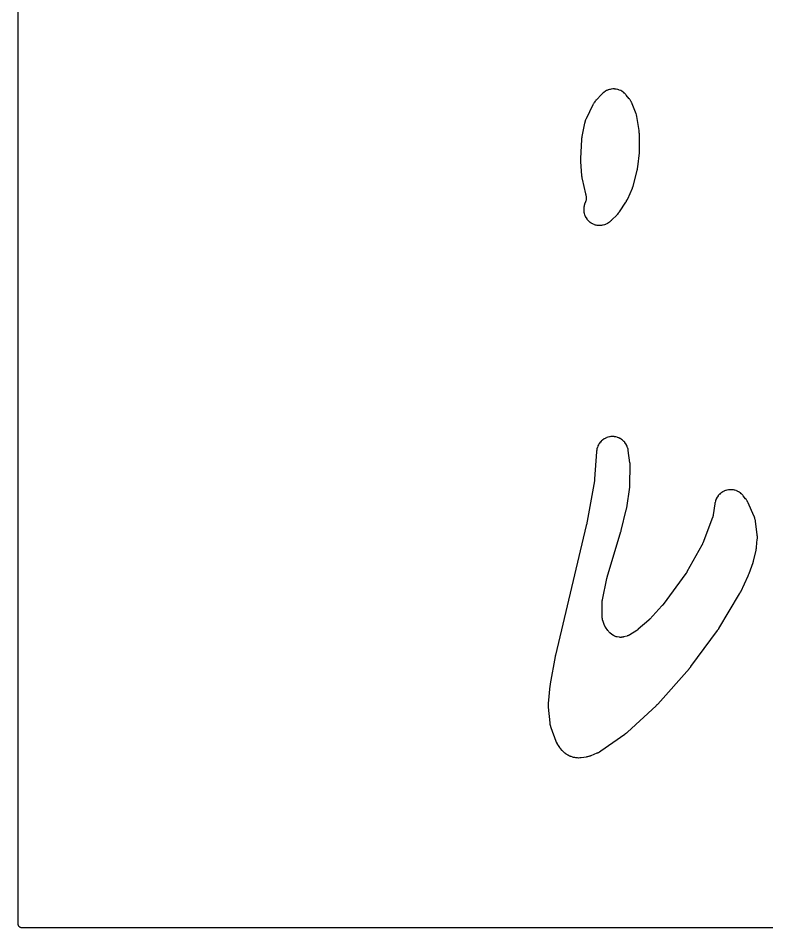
# Model space of a CAD drawing. Header units: millimetres. Extents: x 0 to 300, y 0 to 300.
# Drawn here: x -0.1 to 117.5, y -0.1 to 142.9 of the extents above; entities that cross this region are included whole.
import ezdxf

# ---------------------------------------------------------------- set-up
doc = ezdxf.new("R2010")
doc.units = ezdxf.units.MM
doc.layers.add('CUT', color=7, linetype='CONTINUOUS')

msp = doc.modelspace()

# ---------------------------------------------------------------- linework, layer by layer
at = {"layer": 'CUT'}
msp.add_lwpolyline([(298.554, -0.0625), (1.4375, -0.0625), (0.5522, -0.0625), (0.4788, -0.0589), (0.4206, -0.0503), (0.3635, -0.036), (0.3082, -0.0162), (0.255, 0.009), (0.2046, 0.0392), (0.1573, 0.0743), (0.1137, 0.1137), (0.0743, 0.1573), (0.0392, 0.2046), (0.009, 0.255), (-0.0162, 0.3082), (-0.036, 0.3635), (-0.0503, 0.4206), (-0.0589, 0.4788), (-0.0625, 0.5522), (-0.0625, 1.4375), (-0.0625, 298.5625)], dxfattribs=at)
for points in [[(88.4433, 123.9309), (88.4424, 123.9204), (88.4372, 123.8482), (88.4365, 123.8365), (88.2807, 120.8546), (88.28, 120.8354), (88.2775, 120.7109), (88.2774, 120.6917), (88.2792, 120.5354), (88.2798, 120.5163), (88.2852, 120.3918), (88.2863, 120.3727), (88.4565, 118.1272), (88.4585, 118.1059), (88.474, 117.9676), (88.4767, 117.9464), (88.5023, 117.7737), (88.5058, 117.7526), (88.5311, 117.6157), (88.5354, 117.5948), (89.0527, 115.2637), (89.066, 115.2142), (89.0834, 115.166), (89.09, 115.1498), (89.1195, 115.0664), (89.1364, 115.01), (89.1576, 114.9242), (89.1688, 114.8664), (89.1815, 114.7788), (89.187, 114.7202), (89.191, 114.6319), (89.1908, 114.573), (89.1861, 114.4847), (89.1801, 114.4261), (89.1667, 114.3387), (89.155, 114.281), (89.1331, 114.1953), (89.1158, 114.139), (89.0856, 114.0559), (89.0584, 113.9911), (89.0411, 113.9523), (89.0299, 113.9289), (89.023, 113.9138), (89.0206, 113.9084), (88.9951, 113.8514), (88.9842, 113.8255), (88.9165, 113.653), (88.8979, 113.5982), (88.8478, 113.4224), (88.8347, 113.366), (88.8017, 113.1862), (88.794, 113.1289), (88.7785, 112.9467), (88.7764, 112.8889), (88.7785, 112.7061), (88.7819, 112.6484), (88.8016, 112.4666), (88.8106, 112.4095), (88.8477, 112.2305), (88.8622, 112.1745), (88.9164, 111.9998), (88.9361, 111.9455), (89.0069, 111.7769), (89.0318, 111.7247), (89.1184, 111.5637), (89.1482, 111.5142), (89.2499, 111.3622), (89.2844, 111.3158), (89.4003, 111.1744), (89.439, 111.1315), (89.568, 111.0019), (89.6107, 110.9629), (89.7515, 110.8463), (89.7978, 110.8116), (89.9492, 110.7091), (89.9986, 110.679), (90.1592, 110.5916), (90.2112, 110.5664), (90.3795, 110.4948), (90.4337, 110.4748), (90.6081, 110.4197), (90.664, 110.405), (90.8428, 110.367), (90.8999, 110.3577), (91.0816, 110.3371), (91.1393, 110.3334), (91.3221, 110.3303), (91.3799, 110.3321), (91.5621, 110.3467), (91.6195, 110.3541), (91.7995, 110.3862), (91.8558, 110.399), (92.0319, 110.4483), (92.0868, 110.4665), (92.2573, 110.5325), (92.3102, 110.5559), (92.4758, 110.6391), (92.5013, 110.6527), (92.5505, 110.6805), (92.563, 110.6877), (92.6438, 110.7359), (92.6561, 110.7434), (92.6712, 110.753), (92.6848, 110.7618), (92.7725, 110.8204), (92.7859, 110.8295), (92.8375, 110.8661), (92.8635, 110.8856), (93.0286, 111.0164), (93.0535, 111.0373), (93.1009, 111.0792), (93.1129, 111.0901), (93.19, 111.1621), (93.2017, 111.1733), (93.9745, 111.9351), (93.9853, 111.946), (94.0541, 112.0173), (94.0645, 112.0284), (94.1048, 112.0723), (94.1248, 112.0953), (94.251, 112.248), (94.2699, 112.272), (94.3054, 112.3198), (94.3144, 112.3321), (94.3715, 112.4131), (94.3802, 112.4257), (95.4236, 113.9868), (95.4311, 113.9982), (95.4788, 114.0732), (95.486, 114.0849), (95.5136, 114.1306), (95.5273, 114.1543), (95.6122, 114.3105), (95.6247, 114.3348), (95.648, 114.3829), (95.6539, 114.3953), (95.6909, 114.4761), (95.6965, 114.4886), (96.4253, 116.1804), (96.4296, 116.1905), (96.4587, 116.2618), (96.463, 116.2724), (96.4812, 116.3195), (96.4895, 116.3423), (96.5384, 116.4858), (96.5456, 116.5081), (96.5572, 116.547), (96.5602, 116.5575), (96.5806, 116.6308), (96.5838, 116.6428), (97.1855, 118.9911), (97.1903, 119.0114), (97.2194, 119.1439), (97.2235, 119.1644), (97.2542, 119.3318), (97.2576, 119.3524), (97.2774, 119.4866), (97.2801, 119.5073), (97.5312, 121.7482), (97.533, 121.7667), (97.5427, 121.8872), (97.5439, 121.9057), (97.5514, 122.0571), (97.552, 122.0757), (97.5543, 122.1965), (97.5543, 122.2151), (97.5231, 124.7465), (97.5228, 124.7572), (97.5206, 124.8324), (97.5201, 124.8436), (97.5177, 124.8928), (97.5161, 124.9165), (97.503, 125.064), (97.5005, 125.0867), (97.4955, 125.1261), (97.4941, 125.1367), (97.4833, 125.2103), (97.4815, 125.2222), (97.1118, 127.4465), (97.1089, 127.4624), (97.0888, 127.5658), (97.0855, 127.5816), (97.0718, 127.6433), (97.0639, 127.6747), (97.0072, 127.8774), (96.9977, 127.9083), (96.9774, 127.9682), (96.972, 127.9835), (96.9355, 128.0822), (96.9297, 128.0973), (96.3907, 129.4439), (96.3849, 129.4578), (96.3462, 129.5479), (96.3401, 129.5617), (96.3155, 129.6152), (96.3022, 129.6422), (96.2127, 129.8135), (96.1821, 129.8655), (96.0759, 130.027), (96.0587, 130.0518), (96.0239, 130.0993), (96.0149, 130.1113), (95.955, 130.1889), (95.9456, 130.2008), (95.467, 130.7898), (95.4576, 130.8011), (95.3957, 130.8735), (95.386, 130.8845), (95.3478, 130.9271), (95.3277, 130.9485), (95.1956, 131.082), (95.1523, 131.1216), (95.0098, 131.24), (94.9629, 131.2752), (94.8095, 131.3791), (94.7594, 131.4095), (94.5965, 131.498), (94.5437, 131.5234), (94.373, 131.5955), (94.318, 131.6157), (94.141, 131.6708), (94.0843, 131.6855), (93.9028, 131.7231), (93.8449, 131.7321), (93.6607, 131.7518), (93.6021, 131.7552), (93.4168, 131.7568), (93.3583, 131.7545), (93.174, 131.7381), (93.1158, 131.73), (92.9306, 131.695), (92.9018, 131.6888), (92.8899, 131.6859), (92.859, 131.6776), (92.6643, 131.6197), (92.6048, 131.5985), (92.4246, 131.5235), (92.3683, 131.4966), (92.1953, 131.4024), (92.1422, 131.3698), (91.9799, 131.2582), (91.9304, 131.2203), (91.7785, 131.0907), (91.7553, 131.0698), (91.7111, 131.028), (91.6999, 131.0171), (91.6282, 130.9456), (91.6173, 130.9344), (90.7219, 129.9935), (90.7113, 129.9821), (90.6435, 129.9071), (90.6332, 129.8954), (90.5936, 129.8492), (90.574, 129.8251), (90.4522, 129.6671), (90.4168, 129.6159), (90.312, 129.4462), (90.2963, 129.4193), (90.2671, 129.366), (90.2598, 129.3522), (90.2136, 129.2623), (90.2066, 129.2484), (89.1476, 127.052), (89.1423, 127.0408), (89.1087, 126.9673), (89.1036, 126.9559), (89.0844, 126.9113), (89.075, 126.8883), (89.0179, 126.7394), (89.002, 126.6923), (88.9574, 126.5392), (88.9509, 126.5152), (88.9393, 126.4681), (88.9364, 126.456), (88.9187, 126.3771), (88.9161, 126.365), (88.4958, 124.2978), (88.4938, 124.2876), (88.4804, 124.2156), (88.4785, 124.2048), (88.4707, 124.1574), (88.4673, 124.1345), (88.4491, 123.9915), (88.4467, 123.9693)], [(83.2076, 34.8002), (83.2083, 34.7713), (83.2111, 34.715), (83.212, 34.7005), (83.2189, 34.6069), (83.2202, 34.5925), (83.4606, 32.1408), (83.462, 32.1285), (83.4715, 32.0484), (83.4731, 32.0361), (83.4798, 31.988), (83.4838, 31.9635), (83.5123, 31.8069), (83.5233, 31.7585), (83.5647, 31.6048), (83.5716, 31.581), (83.5862, 31.5347), (83.59, 31.5229), (83.6158, 31.4465), (83.6199, 31.4347), (84.3925, 29.292), (84.3972, 29.2795), (84.4283, 29.1988), (84.4332, 29.1864), (84.4531, 29.1383), (84.4637, 29.1139), (84.5357, 28.959), (84.5602, 28.9118), (84.6456, 28.7639), (84.6594, 28.7411), (84.6874, 28.6973), (84.6947, 28.6861), (84.7429, 28.6142), (84.7504, 28.6032), (84.9996, 28.2486), (85.01, 28.2343), (85.0786, 28.1424), (85.0894, 28.1285), (85.1322, 28.0746), (85.1549, 28.0476), (85.3077, 27.8769), (85.332, 27.8513), (85.3809, 27.8028), (85.3936, 27.7905), (85.4773, 27.7122), (85.4903, 27.7003), (85.7119, 27.5048), (85.7224, 27.4957), (85.7911, 27.4378), (85.8018, 27.429), (85.844, 27.3951), (85.8659, 27.3783), (86.0092, 27.2737), (86.0553, 27.2431), (86.2076, 27.1522), (86.2317, 27.1385), (86.2793, 27.113), (86.2916, 27.1066), (86.3718, 27.0659), (86.3842, 27.0598), (86.5484, 26.9812), (86.5614, 26.9752), (86.6462, 26.937), (86.6594, 26.9313), (86.7109, 26.9096), (86.7376, 26.8991), (86.9099, 26.8361), (86.9645, 26.819), (87.1421, 26.7726), (87.17, 26.766), (87.2247, 26.7545), (87.2388, 26.7517), (87.3303, 26.7347), (87.3444, 26.7323), (87.5111, 26.7054), (87.5261, 26.7031), (87.6242, 26.6899), (87.6393, 26.688), (87.6984, 26.6815), (87.7288, 26.679), (87.9236, 26.6676), (87.9845, 26.6671), (88.1794, 26.6756), (88.2098, 26.6776), (88.269, 26.6832), (88.2841, 26.6848), (88.3824, 26.6966), (88.3975, 26.6986), (89.2323, 26.8202), (89.2447, 26.8221), (89.3251, 26.8356), (89.3374, 26.8378), (89.3856, 26.8469), (89.4101, 26.852), (89.5667, 26.8884), (89.615, 26.9018), (89.768, 26.9511), (89.7917, 26.9593), (89.8377, 26.9762), (89.8494, 26.9807), (89.9252, 27.0105), (89.9369, 27.0152), (90.881, 27.4093), (90.8956, 27.4157), (90.9898, 27.4579), (91.0042, 27.4646), (91.0601, 27.4915), (91.0884, 27.506), (91.2693, 27.6052), (91.2968, 27.6212), (91.3495, 27.6539), (91.3629, 27.6624), (91.4492, 27.7191), (91.4624, 27.728), (95.2501, 30.3599), (95.2668, 30.3719), (95.3737, 30.4517), (95.3899, 30.4643), (95.5205, 30.569), (95.5363, 30.5821), (95.6375, 30.6691), (95.6528, 30.6827), (100.1491, 34.8226), (100.1601, 34.8329), (100.2304, 34.901), (100.2411, 34.9116), (100.3272, 34.9993), (100.3376, 35.0102), (100.4044, 35.0817), (100.4145, 35.0928), (105.401, 40.7072), (105.41, 40.7176), (105.4679, 40.7859), (105.4767, 40.7965), (105.5475, 40.8839), (105.556, 40.8947), (105.6107, 40.9656), (105.619, 40.9766), (109.7992, 46.6573), (109.8074, 46.6688), (109.86, 46.7439), (109.868, 46.7556), (109.9318, 46.8515), (109.9395, 46.8633), (109.9885, 46.9409), (109.9959, 46.9529), (113.2641, 52.4019), (113.2718, 52.4151), (113.3208, 52.5016), (113.3282, 52.5151), (113.3868, 52.6252), (113.3938, 52.6388), (113.4383, 52.7278), (113.445, 52.7415), (114.6324, 55.2752), (114.6384, 55.2884), (114.6764, 55.3749), (114.6821, 55.3883), (114.7272, 55.498), (114.7325, 55.5115), (114.7663, 55.5997), (114.7713, 55.6133), (115.3892, 57.3525), (115.3945, 57.3682), (115.428, 57.4713), (115.4329, 57.4872), (115.4712, 57.6176), (115.4757, 57.6337), (115.5033, 57.7384), (115.5073, 57.7546), (115.8597, 59.2577), (115.864, 59.2777), (115.8899, 59.4079), (115.8935, 59.428), (115.9204, 59.5924), (115.9234, 59.6126), (115.9403, 59.7443), (115.9426, 59.7646), (116.0578, 60.9869), (116.0592, 61.0034), (116.0663, 61.1111), (116.0672, 61.1276), (116.0697, 61.1923), (116.0701, 61.2255), (116.0665, 61.441), (116.065, 61.4742), (116.0603, 61.5388), (116.0589, 61.5553), (116.0482, 61.6626), (116.0463, 61.6791), (115.7676, 63.8574), (115.7655, 63.8721), (115.751, 63.9672), (115.7485, 63.9818), (115.7384, 64.0386), (115.7325, 64.0676), (115.69, 64.2525), (115.6739, 64.3094), (115.6134, 64.4891), (115.6033, 64.5169), (115.5822, 64.5707), (115.5766, 64.5844), (115.5393, 64.6731), (115.5334, 64.6866), (114.6206, 66.713), (114.6152, 66.7248), (114.579, 66.8007), (114.5733, 66.8123), (114.5505, 66.8575), (114.5384, 66.8804), (114.4575, 67.0252), (114.4303, 67.0693), (114.3372, 67.2066), (114.3222, 67.2277), (114.292, 67.2683), (114.2842, 67.2786), (114.2326, 67.3451), (114.2245, 67.3552), (113.8461, 67.8212), (113.8368, 67.8323), (113.7757, 67.904), (113.7661, 67.9149), (113.7284, 67.9571), (113.7085, 67.9782), (113.578, 68.1104), (113.5353, 68.1497), (113.3946, 68.2671), (113.3484, 68.302), (113.197, 68.4053), (113.1476, 68.4357), (112.987, 68.5239), (112.9349, 68.5493), (112.7665, 68.6215), (112.7122, 68.6418), (112.5376, 68.6975), (112.4816, 68.7124), (112.3024, 68.751), (112.2452, 68.7605), (112.0632, 68.7816), (112.0053, 68.7855), (111.8221, 68.789), (111.7642, 68.7873), (111.5815, 68.773), (111.524, 68.7657), (111.3435, 68.7339), (111.287, 68.7211), (111.1104, 68.6721), (111.0554, 68.6539), (110.8843, 68.588), (110.8313, 68.5646), (110.6675, 68.4825), (110.617, 68.4541), (110.4618, 68.3566), (110.4142, 68.3234), (110.2692, 68.2114), (110.2251, 68.1738), (110.0915, 68.0483), (110.0513, 68.0066), (109.9304, 67.8688), (109.8944, 67.8234), (109.7874, 67.6746), (109.7559, 67.626), (109.6638, 67.4675), (109.6371, 67.4161), (109.5607, 67.2495), (109.5391, 67.1957), (109.4792, 67.0225), (109.4629, 66.9669), (109.4193, 66.7863), (109.4132, 66.7579), (109.4026, 66.7023), (109.4001, 66.6881), (109.3847, 66.5951), (109.3825, 66.5808), (109.1345, 64.8213), (109.1327, 64.8087), (109.1294, 64.7878), (109.1202, 64.7377), (109.1021, 64.6533), (109.0933, 64.6161), (109.0923, 64.6123), (109.082, 64.5755), (109.0568, 64.4929), (109.0406, 64.4446), (109.0333, 64.4248), (109.0288, 64.4129), (107.4812, 60.3815), (107.4754, 60.3669), (107.4617, 60.3328), (107.4556, 60.3183), (107.4481, 60.3006), (107.4418, 60.2861), (107.4269, 60.2526), (107.4204, 60.2382), (107.4086, 60.213), (107.4018, 60.1988), (107.3857, 60.1658), (107.3787, 60.1517), (107.3699, 60.1346), (107.3627, 60.1206), (107.3454, 60.0882), (107.3379, 60.0744), (105.001, 55.8624), (104.9939, 55.8498), (104.9771, 55.8207), (104.9698, 55.8082), (104.9608, 55.7931), (104.9533, 55.7808), (104.9355, 55.7522), (104.9278, 55.74), (104.9141, 55.7185), (104.9062, 55.7064), (104.8875, 55.6784), (104.8794, 55.6664), (104.8695, 55.6519), (104.8612, 55.6401), (104.8417, 55.6127), (104.8332, 55.601), (101.2424, 50.7254), (101.2347, 50.715), (101.2165, 50.6911), (101.2086, 50.6808), (101.1989, 50.6684), (101.1909, 50.6583), (101.172, 50.6349), (101.1638, 50.6249), (101.1493, 50.6073), (101.141, 50.5974), (101.1214, 50.5745), (101.113, 50.5648), (101.1026, 50.553), (101.094, 50.5433), (101.0738, 50.521), (101.0651, 50.5115), (99.1602, 48.4646), (99.1529, 48.4568), (99.1357, 48.4388), (99.1283, 48.4311), (99.1192, 48.4217), (99.1117, 48.4142), (99.0941, 48.3965), (99.0865, 48.389), (99.0729, 48.3758), (99.0653, 48.3684), (99.0472, 48.3512), (99.0395, 48.3439), (99.0299, 48.335), (99.0221, 48.3278), (99.0037, 48.311), (98.9957, 48.3039), (97.3535, 46.8447), (97.3464, 46.8385), (97.3346, 46.8282), (97.3056, 46.804), (97.2557, 46.7641), (97.2333, 46.7468), (97.2309, 46.745), (97.2079, 46.7284), (97.1556, 46.6917), (97.1242, 46.6707), (97.111, 46.6622), (97.103, 46.6572), (96.0336, 45.9887), (96.0244, 45.983), (96.0091, 45.9736), (95.9716, 45.952), (95.9218, 45.9249), (95.8538, 45.8916), (95.7843, 45.861), (95.7138, 45.8334), (95.6602, 45.8151), (95.6189, 45.802), (95.6016, 45.797), (95.5912, 45.7941), (95.0268, 45.6378), (95.015, 45.6346), (94.9985, 45.6302), (94.945, 45.6179), (94.8714, 45.6033), (94.7869, 45.5907), (94.7303, 45.585), (94.645, 45.5805), (94.5882, 45.5802), (94.5028, 45.5838), (94.4281, 45.5904), (94.3736, 45.597), (94.3567, 45.5996), (94.3446, 45.6015), (94.0439, 45.6512), (94.0333, 45.653), (94.0321, 45.6533), (93.9749, 45.6654), (93.892, 45.6857), (93.7989, 45.714), (93.7387, 45.7359), (93.6497, 45.7738), (93.592, 45.8022), (93.5076, 45.8495), (93.437, 45.8941), (93.3886, 45.927), (93.3862, 45.9288), (93.3771, 45.9355), (92.9433, 46.2597), (92.9335, 46.2671), (92.9174, 46.2795), (92.8795, 46.3103), (92.8309, 46.352), (92.7687, 46.4108), (92.7093, 46.4727), (92.653, 46.5371), (92.6132, 46.5872), (92.5838, 46.6264), (92.5721, 46.6429), (92.5651, 46.653), (92.2098, 47.1693), (92.204, 47.1778), (92.1945, 47.192), (92.1723, 47.2266), (92.1444, 47.2727), (92.1095, 47.3356), (92.0771, 47.4001), (92.0474, 47.4657), (92.0271, 47.5156), (92.0125, 47.554), (92.0068, 47.5701), (92.0034, 47.5799), (91.7842, 48.2229), (91.7804, 48.2343), (91.7742, 48.2533), (91.7606, 48.2994), (91.7443, 48.3601), (91.7263, 48.4423), (91.7122, 48.5255), (91.702, 48.6089), (91.6973, 48.6717), (91.695, 48.7197), (91.6946, 48.7397), (91.6944, 48.7517), (91.6759, 51.0772), (91.6759, 51.0893), (91.676, 51.1094), (91.6776, 51.1578), (91.6825, 51.2397), (91.6853, 51.2759), (91.6857, 51.2797), (91.6901, 51.3157), (91.7015, 51.3969), (91.7096, 51.4447), (91.7134, 51.4644), (91.7159, 51.4763), (92.4244, 54.8447), (92.4265, 54.8541), (92.4313, 54.876), (92.4334, 54.8854), (92.4361, 54.8968), (92.4383, 54.9062), (92.4437, 54.928), (92.446, 54.9373), (92.4502, 54.9539), (92.4526, 54.9632), (92.4584, 54.9849), (92.461, 54.9941), (92.4641, 55.0055), (92.4667, 55.0147), (92.473, 55.0363), (92.4757, 55.0455), (94.6307, 62.1927), (94.6328, 62.2), (94.6474, 62.2506), (94.6496, 62.2584), (94.6669, 62.3217), (94.6689, 62.3294), (94.6819, 62.3796), (94.684, 62.3879), (95.4688, 65.605), (95.4719, 65.6187), (95.4915, 65.7077), (95.4943, 65.7214), (95.5162, 65.8338), (95.5187, 65.8476), (95.5341, 65.9375), (95.5363, 65.9513), (96.0095, 69.1757), (96.0121, 69.1956), (96.0267, 69.3251), (96.0286, 69.3451), (96.0415, 69.5081), (96.0427, 69.5281), (96.0486, 69.6583), (96.0492, 69.6783), (96.0835, 72.5314), (96.0835, 72.5421), (96.0831, 72.6174), (96.0829, 72.6286), (96.0817, 72.6779), (96.0806, 72.7017), (96.0711, 72.8496), (96.0692, 72.8724), (96.0651, 72.9119), (96.0639, 72.9226), (96.055, 72.9965), (96.0534, 73.0084), (95.7819, 74.9283), (95.7797, 74.9428), (95.764, 75.0368), (95.7614, 75.0512), (95.7507, 75.1074), (95.7444, 75.1361), (95.7001, 75.3186), (95.6835, 75.3748), (95.6224, 75.5498), (95.6004, 75.6041), (95.5225, 75.7722), (95.4953, 75.8242), (95.4014, 75.9839), (95.3693, 76.0329), (95.2602, 76.1827), (95.2235, 76.2284), (95.1003, 76.3669), (95.0593, 76.4087), (94.9232, 76.5345), (94.8783, 76.5721), (94.7306, 76.684), (94.6822, 76.7171), (94.5243, 76.8141), (94.4729, 76.8423), (94.3063, 76.9234), (94.2524, 76.9464), (94.0787, 77.0109), (94.0228, 77.0285), (93.8436, 77.0757), (93.7863, 77.0879), (93.6033, 77.1174), (93.5451, 77.1238), (93.3601, 77.1353), (93.3015, 77.1361), (93.1163, 77.1295), (93.0579, 77.1246), (92.8743, 77.0999), (92.8166, 77.0893), (92.6363, 77.0469), (92.5799, 77.0307), (92.4045, 76.9708), (92.3501, 76.9492), (92.1814, 76.8725), (92.1293, 76.8457), (91.9688, 76.753), (91.9196, 76.7212), (91.769, 76.6132), (91.7231, 76.5768), (91.5837, 76.4546), (91.5416, 76.4139), (91.4149, 76.2787), (91.3769, 76.2341), (91.2639, 76.0872), (91.2305, 76.039), (91.1324, 75.8818), (91.1038, 75.8306), (91.0215, 75.6646), (90.9981, 75.6109), (90.9324, 75.4376), (90.9143, 75.3819), (90.8659, 75.203), (90.8533, 75.1458), (90.8221, 74.9605), (90.8179, 74.9315), (90.8112, 74.8747), (90.8096, 74.8601), (90.8007, 74.7652), (90.7995, 74.7506), (90.5027, 70.4728), (90.5018, 70.4602), (90.4993, 70.431), (90.4982, 70.4185), (90.4967, 70.4032), (90.4954, 70.3907), (90.4922, 70.3615), (90.4907, 70.349), (90.4879, 70.3269), (90.4862, 70.3145), (90.4822, 70.2854), (90.4803, 70.273), (90.478, 70.2578), (90.476, 70.2454), (90.4711, 70.2165), (90.4689, 70.2041), (89.2018, 63.2819), (89.2009, 63.2772), (89.1988, 63.2663), (89.1979, 63.2616), (89.1958, 63.2507), (89.1947, 63.2449), (89.192, 63.2314), (89.1908, 63.2256), (89.1887, 63.2154), (89.1875, 63.2097), (89.1846, 63.1965), (89.1836, 63.1916), (89.1811, 63.1806), (89.1776, 63.1652), (89.176, 63.1584), (84.3342, 42.763), (84.3325, 42.7552), (84.3205, 42.7015), (84.3187, 42.6932), (84.3046, 42.626), (84.303, 42.6178), (84.2926, 42.5645), (84.291, 42.5558), (83.525, 38.2741), (83.523, 38.2619), (83.5105, 38.1828), (83.5087, 38.1706), (83.4951, 38.071), (83.4935, 38.0588), (83.4843, 37.9793), (83.483, 37.967), (83.2193, 35.1956), (83.2181, 35.1812), (83.2115, 35.0875), (83.2106, 35.0731), (83.208, 35.0168), (83.2073, 34.9879)]]:
    msp.add_lwpolyline(points, close=True, dxfattribs=at)

doc.saveas('drawing.dxf')
